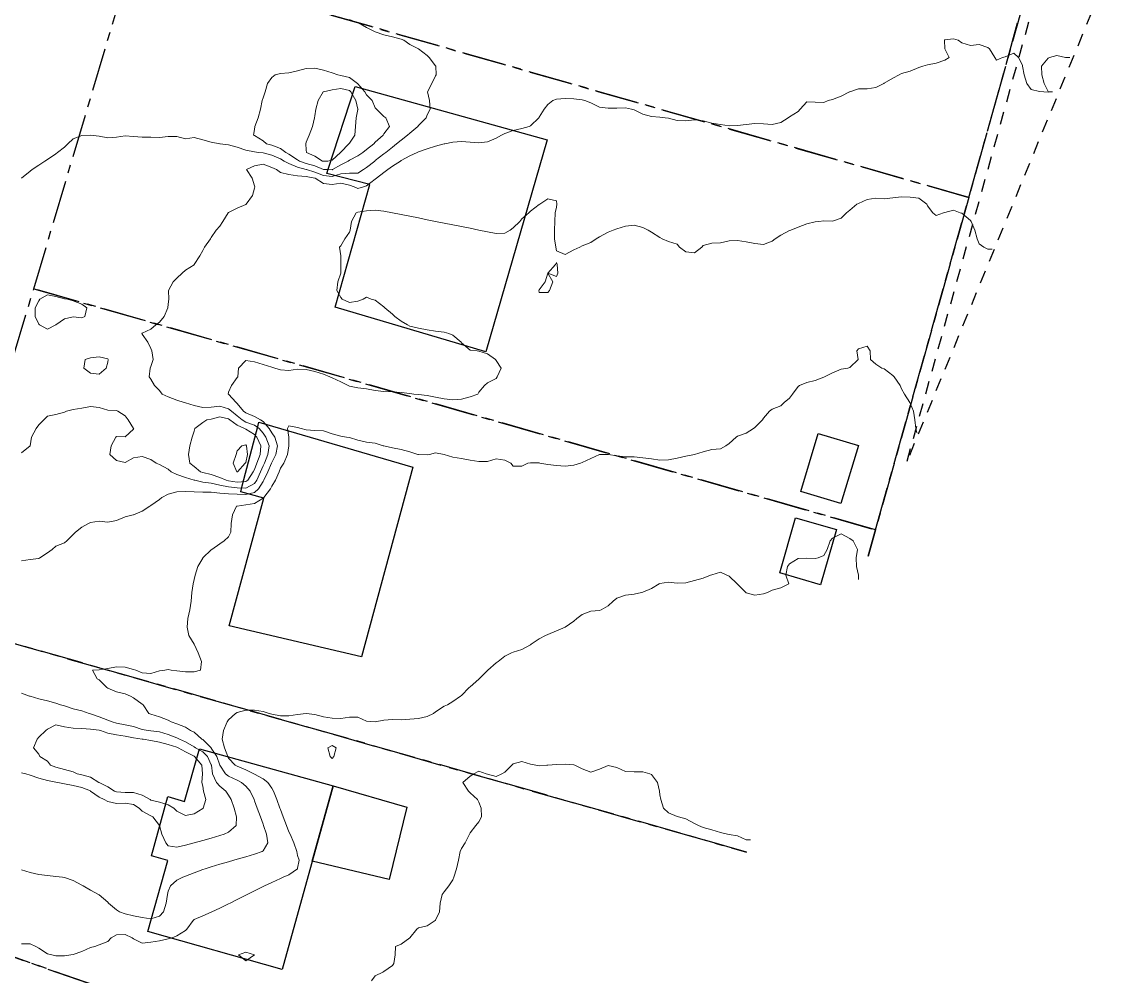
# Model space of a CAD drawing. Header units: centimetres. Extents: x 0 to 642158, y -847 to 649707.
# Drawn here: x 617908.8 to 617972.3, y 621219 to 621274.3 of the extents above; entities that cross this region are included whole.
import ezdxf

# ---------------------------------------------------------------- set-up
doc = ezdxf.new("R2010")
doc.units = ezdxf.units.CM
doc.header["$MEASUREMENT"] = 0
doc.linetypes.add('CENTERX2', pattern=[4, 2.5, -0.5, 0.5, -0.5])
doc.linetypes.add('JIS_02_0.7', pattern=[1.35, 0.75, -0.6])
doc.layers.add('SPW_batiments', color=7, linetype='Continuous')
doc.layers.add('SPW_parcellaire cadastral', color=7, linetype='CENTERX2', lineweight=25, true_color=0xff0542)
doc.layers.add('WAL_parcellaire agricole', color=7, linetype='JIS_02_0.7', lineweight=25)
doc.layers.add('WAL_topographie 0.5', color=253, linetype='Continuous', lineweight=20)

msp = doc.modelspace()

# ---------------------------------------------------------------- linework, layer by layer
at = {"layer": 'SPW_batiments'}
for points in [[(617939.218, 621267.482), (617935.652, 621255.199), (617926.936, 621257.781), (617928.935, 621264.881), (617926.435, 621265.531), (617926.517, 621265.781), (617928.081, 621270.558), (617939.218, 621267.482)], [(617931.42, 621248.516), (617928.454, 621237.515), (617920.788, 621239.314), (617922.803, 621246.714), (617921.453, 621247.08), (617921.544, 621247.428), (617922.46, 621250.951), (617922.503, 621251.115), (617931.42, 621248.516)], [(617957.252, 621249.769), (617956.237, 621246.402), (617953.92, 621247.101), (617954.919, 621250.468), (617957.252, 621249.769)], [(617955.987, 621244.901), (617955.053, 621241.701), (617952.687, 621242.384), (617953.603, 621245.584), (617955.987, 621244.901)], [(617926.802, 621230.052), (617923.85, 621219.414), (617916.078, 621221.606), (617917.24, 621225.725), (617916.276, 621225.993), (617917.23, 621229.428), (617918.206, 621229.15), (617919.026, 621232.06), (617919.066, 621232.2), (617926.802, 621230.052)], [(617926.802, 621230.052), (617931.085, 621228.82), (617930.057, 621224.614), (617925.59, 621225.685), (617926.802, 621230.052)]]:
    msp.add_lwpolyline(points, dxfattribs=at)
at = {"layer": 'SPW_parcellaire cadastral'}
for points in [[(617970.092, 621287.135), (617963.64, 621264.137), (617915.16, 621278.003), (617922.57, 621302.9), (617931.92, 621299.779), (617939.659, 621297.196), (617953.294, 621292.645), (617970.092, 621287.135)], [(617957.806, 621243.354), (617958.234, 621244.881), (617963.64, 621264.137), (617970.092, 621287.135), (617970.098, 621287.133), (617975.117, 621285.467)], [(617963.64, 621264.137), (617958.234, 621244.881), (617909.46, 621258.849), (617915.16, 621278.003), (617963.64, 621264.137)], [(617950.76, 621226.214), (617903.723, 621239.607), (617909.46, 621258.849), (617958.234, 621244.881)], [(617958.234, 621244.881), (617957.806, 621243.354)], [(617943.217, 621207.865), (617898.961, 621223.414), (617903.723, 621239.607), (617950.76, 621226.214)], [(617935.661, 621189.483), (617893.704, 621204.806), (617893.74, 621204.957), (617894.986, 621210.211), (617898.961, 621223.414), (617943.217, 621207.865)]]:
    msp.add_lwpolyline(points, dxfattribs=at)
at = {"layer": 'WAL_parcellaire agricole'}
msp.add_lwpolyline([(617960.072, 621248.867), (617970.814, 621287.626), (617975.373, 621286.088), (617960.072, 621248.867)], dxfattribs=at)
at = {"layer": 'WAL_topographie 0.5'}
for points in [[(617908.75, 621265.25), (617909.25, 621265.661), (617909.375, 621265.75), (617909.75, 621266), (617910.107, 621266.25), (617910.25, 621266.336), (617910.75, 621266.669), (617910.839, 621266.75), (617911.25, 621267.045), (617911.428, 621267.25), (617911.75, 621267.54), (617912.25, 621267.728), (617912.75, 621267.743), (617913.25, 621267.684), (617913.75, 621267.593), (617914.25, 621267.64), (617914.75, 621267.706), (617915.25, 621267.666), (617915.75, 621267.629), (617916.25, 621267.623), (617916.75, 621267.618), (617917.25, 621267.679), (617917.75, 621267.67), (617918.25, 621267.536), (617918.75, 621267.607), (617919.25, 621267.471), (617919.75, 621267.334), (617920.25, 621267.254), (617920.269, 621267.25), (617920.75, 621267.191), (617921.25, 621267.053), (617921.75, 621266.879), (617922.25, 621266.78), (617922.494, 621266.75), (617922.75, 621266.723), (617923.25, 621266.596), (617923.75, 621266.372), (617923.968, 621266.25), (617924.25, 621266.098), (617924.75, 621265.891), (617925.25, 621265.755), (617925.267, 621265.75), (617925.75, 621265.61), (617926.25, 621265.407), (617926.75, 621265.346), (617927.25, 621265.5), (617927.75, 621265.549), (617928.25, 621265.552), (617928.568, 621265.75), (617928.75, 621265.872), (617929.224, 621266.25), (617929.25, 621266.271), (617929.75, 621266.667), (617929.856, 621266.75), (617930.25, 621267.061), (617930.491, 621267.25), (617930.75, 621267.456), (617931.121, 621267.75), (617931.25, 621267.871), (617931.712, 621268.25), (617931.75, 621268.298), (617932.2, 621268.75), (617932.25, 621268.917), (617932.433, 621269.25), (617932.394, 621269.75), (617932.27, 621270.25), (617932.528, 621270.75), (617932.75, 621271.179), (617932.779, 621271.25), (617932.762, 621271.75), (617932.75, 621271.766), (617932.365, 621272.25), (617932.25, 621272.357), (617931.765, 621272.75), (617931.75, 621272.758), (617931.25, 621273.004), (617930.913, 621273.25), (617930.75, 621273.317), (617930.25, 621273.451), (617929.75, 621273.551), (617929.25, 621273.729), (617929.216, 621273.75), (617928.75, 621273.985), (617928.273, 621274.25), (617928.25, 621274.263), (617927.75, 621274.456)], [(617908.75, 621249.35), (617909.25, 621249.75), (617909.25, 621249.75), (617909.329, 621250.25), (617909.601, 621250.75), (617909.75, 621250.962), (617910.05, 621251.25), (617910.25, 621251.468), (617910.75, 621251.56), (617911.25, 621251.696), (617911.357, 621251.75), (617911.75, 621251.854), (617912.25, 621251.934), (617912.75, 621252.025), (617913.25, 621251.96), (617913.75, 621251.806), (617914.25, 621251.789), (617914.336, 621251.75), (617914.75, 621251.482), (617914.937, 621251.25), (617915.25, 621250.762), (617915.257, 621250.75), (617915.25, 621250.712), (617914.75, 621250.276), (617914.25, 621250.285), (617914.217, 621250.25), (617913.948, 621249.75), (617913.879, 621249.25), (617914.25, 621248.901), (617914.75, 621248.774), (617915.25, 621249.052), (617915.75, 621249.137), (617916.25, 621248.956), (617916.546, 621248.75), (617916.75, 621248.672), (617917.25, 621248.394), (617917.425, 621248.25), (617917.75, 621248.086), (617918.25, 621247.916), (617918.75, 621247.764), (617918.795, 621247.75), (617919.25, 621247.639), (617919.75, 621247.576), (617920.25, 621247.464), (617920.75, 621247.367), (617921.25, 621247.314), (617921.75, 621247.288), (617922.25, 621247.562), (617922.386, 621247.75), (617922.596, 621248.25), (617922.75, 621248.594), (617922.823, 621248.75), (617923.032, 621249.25), (617923.1, 621249.75), (617922.907, 621250.25), (617922.75, 621250.487), (617922.522, 621250.75), (617922.25, 621250.941), (617921.75, 621251.121), (617921.535, 621251.25), (617921.25, 621251.481), (617920.92, 621251.75), (617920.75, 621251.896), (617920.25, 621252.042), (617919.75, 621251.993), (617919.25, 621251.967), (617918.75, 621252.088), (617918.25, 621252.235), (617918.175, 621252.25), (617917.75, 621252.394), (617917.25, 621252.588), (617916.908, 621252.75), (617916.75, 621252.963), (617916.458, 621253.25), (617916.25, 621253.605), (617916.145, 621253.75), (617916.216, 621254.25), (617916.25, 621254.341), (617916.377, 621254.75), (617916.308, 621255.25), (617916.25, 621255.386), (617916.068, 621255.75), (617915.75, 621256.227), (617915.721, 621256.25), (617915.75, 621256.279), (617916.25, 621256.515), (617916.529, 621256.75), (617916.75, 621256.906), (617917.013, 621257.25), (617917.228, 621257.75), (617917.25, 621257.964), (617917.284, 621258.25), (617917.279, 621258.75), (617917.538, 621259.25), (617917.75, 621259.456), (617918.062, 621259.75), (617918.25, 621259.921), (617918.75, 621260.239), (617918.759, 621260.25), (617919.092, 621260.75), (617919.25, 621261.071), (617919.354, 621261.25), (617919.706, 621261.75), (617919.75, 621261.824), (617920.037, 621262.25), (617920.25, 621262.474), (617920.422, 621262.75), (617920.732, 621263.25), (617920.75, 621263.27), (617921.25, 621263.52), (617921.75, 621263.738), (617921.763, 621263.75), (617922.144, 621264.25), (617922.25, 621264.667), (617922.27, 621264.75), (617922.25, 621264.819), (617922.116, 621265.25), (617921.792, 621265.75), (617922.25, 621265.977), (617922.75, 621266.068), (617923.25, 621265.878), (617923.524, 621265.75), (617923.75, 621265.583), (617924.25, 621265.461), (617924.75, 621265.394), (617925.25, 621265.353), (617925.75, 621265.257), (617925.768, 621265.25), (617926.25, 621264.954), (617926.75, 621264.881), (617927.25, 621264.961), (617927.75, 621264.844), (617928.021, 621264.75), (617928.25, 621264.653), (617928.573, 621264.75), (617928.75, 621264.816), (617929.25, 621265.203), (617929.313, 621265.25), (617929.75, 621265.584), (617929.984, 621265.75), (617930.25, 621265.942), (617930.715, 621266.25), (617930.75, 621266.275), (617931.25, 621266.544), (617931.685, 621266.75), (617931.75, 621266.782), (617932.25, 621266.958), (617932.75, 621267.105), (617933.25, 621267.242), (617933.29, 621267.25), (617933.75, 621267.334), (617934.25, 621267.381), (617934.75, 621267.348), (617935.25, 621267.294), (617935.75, 621267.355), (617936.25, 621267.565), (617936.569, 621267.75), (617936.75, 621267.835), (617937.25, 621268.009), (617937.75, 621268.128), (617938.164, 621268.25), (617938.25, 621268.296), (617938.721, 621268.75), (617938.75, 621268.795), (617939.033, 621269.25), (617939.25, 621269.53), (617939.54, 621269.75), (617939.75, 621269.835), (617940.25, 621269.875), (617940.75, 621269.845), (617941.25, 621269.799), (617941.401, 621269.75), (617941.75, 621269.611), (617942.25, 621269.377), (617942.75, 621269.307), (617943.25, 621269.321), (617943.75, 621269.325), (617944.107, 621269.25), (617944.25, 621269.211), (617944.75, 621268.973), (617945.25, 621268.83), (617945.75, 621268.788), (617946.059, 621268.75), (617946.25, 621268.726), (617946.75, 621268.6), (617947.25, 621268.584), (617947.75, 621268.637), (617948.25, 621268.58), (617948.75, 621268.446), (617949.25, 621268.356), (617949.75, 621268.297), (617950.25, 621268.299), (617950.75, 621268.371), (617951.25, 621268.424), (617951.75, 621268.408), (617952.25, 621268.358), (617952.75, 621268.478), (617953.181, 621268.75), (617953.25, 621268.809), (617953.75, 621269.12), (617953.875, 621269.25), (617954.25, 621269.67), (617954.75, 621269.65), (617955.25, 621269.647), (617955.5, 621269.75), (617955.75, 621269.82), (617956.25, 621270.004), (617956.733, 621270.25), (617956.75, 621270.259), (617957.25, 621270.431), (617957.75, 621270.431), (617958.25, 621270.5), (617958.722, 621270.75), (617958.75, 621270.762), (617959.25, 621271.05), (617959.614, 621271.25), (617959.75, 621271.321), (617960.25, 621271.455), (617960.75, 621271.66), (617960.983, 621271.75), (617961.25, 621271.823), (617961.75, 621271.913), (617962.25, 621272.098), (617962.5, 621272.25), (617962.25, 621272.75), (617962.25, 621272.75), (617962.236, 621273.25), (617962.25, 621273.262), (617962.75, 621273.325), (617963.023, 621273.25), (617963.25, 621273.094), (617963.75, 621272.935), (617964.25, 621273), (617964.75, 621272.826), (617964.84, 621272.75), (617965.158, 621272.25), (617965.25, 621272.091), (617965.6, 621272.25), (617965.75, 621272.288), (617966.25, 621272.49), (617966.534, 621272.25), (617966.75, 621271.798), (617966.766, 621271.75), (617966.857, 621271.25), (617967.016, 621270.75), (617967.25, 621270.384), (617967.75, 621270.268), (617968, 621270.25), (617968.25, 621270.235), (617968.5, 621270.25), (617968.25, 621270.271), (617968.02, 621270.75), (617967.873, 621271.25), (617967.859, 621271.75), (617968.25, 621272.213), (617968.33, 621272.25), (617968.75, 621272.362), (617969.25, 621272.256), (617969.5, 621272.255)], [(617926.75, 621265.741), (617926.772, 621265.75), (617927.25, 621266.028), (617927.69, 621266.25), (617927.75, 621266.295), (617928.25, 621266.558), (617928.522, 621266.75), (617928.75, 621266.922), (617929.168, 621267.25), (617929.25, 621267.333), (617929.712, 621267.75), (617929.75, 621267.82), (617930.074, 621268.25), (617929.867, 621268.75), (617929.75, 621268.828), (617929.316, 621269.25), (617929.25, 621269.33), (617929.075, 621269.75), (617928.75, 621270.087), (617928.639, 621270.25), (617928.25, 621270.728), (617928.23, 621270.75), (617927.75, 621271.089), (617927.25, 621271.213), (617927.088, 621271.25), (617926.75, 621271.353), (617926.25, 621271.51), (617925.75, 621271.621), (617925.25, 621271.608), (617924.75, 621271.471), (617924.25, 621271.358), (617923.75, 621271.314), (617923.447, 621271.25), (617923.25, 621271.091), (617923.011, 621270.75), (617922.869, 621270.25), (617922.75, 621269.903), (617922.702, 621269.75), (617922.595, 621269.25), (617922.462, 621268.75), (617922.279, 621268.25), (617922.25, 621268.075), (617922.204, 621267.75), (617922.25, 621267.719), (617922.75, 621267.414), (617922.957, 621267.25), (617923.25, 621267.177), (617923.75, 621266.978), (617924.065, 621266.75), (617924.25, 621266.652), (617924.75, 621266.32), (617924.854, 621266.25), (617925.25, 621266.109), (617925.75, 621265.974), (617926.25, 621265.765), (617926.541, 621265.75), (617926.75, 621265.741)], [(617926.25, 621266.232), (617926.5, 621266.25), (617926.75, 621266.302), (617927.241, 621266.75), (617927.25, 621266.761), (617927.725, 621267.25), (617927.75, 621267.284), (617928.073, 621267.75), (617928.111, 621268.25), (617928.153, 621268.75), (617928.25, 621269.242), (617928.251, 621269.25), (617928.25, 621269.255), (617928.116, 621269.75), (617927.836, 621270.25), (617927.75, 621270.34), (617927.25, 621270.458), (617926.75, 621270.379), (617926.25, 621270.257), (617926.237, 621270.25), (617925.94, 621269.75), (617925.807, 621269.25), (617925.75, 621268.864), (617925.729, 621268.75), (617925.608, 621268.25), (617925.424, 621267.75), (617925.25, 621267.34), (617925.221, 621267.25), (617925.25, 621266.904), (617925.263, 621266.75), (617925.75, 621266.539), (617926.185, 621266.25), (617926.25, 621266.232)], [(617908.75, 621243.089), (617909.25, 621243.157), (617909.75, 621243.224), (617909.821, 621243.25), (617910.25, 621243.544), (617910.526, 621243.75), (617910.75, 621243.931), (617911.25, 621244.132), (617911.375, 621244.25), (617911.75, 621244.617), (617911.873, 621244.75), (617912.25, 621245.032), (617912.628, 621245.25), (617912.75, 621245.303), (617913.25, 621245.392), (617913.75, 621245.335), (617914.25, 621245.413), (617914.75, 621245.637), (617915.213, 621245.75), (617915.25, 621245.758), (617915.75, 621245.957), (617916.186, 621246.25), (617916.25, 621246.297), (617916.75, 621246.633), (617916.877, 621246.75), (617917.25, 621246.95), (617917.75, 621247.076), (617918.25, 621247.105), (617918.75, 621247.078), (617919.25, 621247.064), (617919.75, 621247.07), (617920.25, 621247.008), (617920.75, 621246.972), (617921.25, 621246.954), (617921.75, 621246.932), (617922.25, 621247.052), (617922.486, 621247.25), (617922.75, 621247.682), (617922.79, 621247.75), (617923.025, 621248.25), (617923.234, 621248.75), (617923.25, 621248.788), (617923.48, 621249.25), (617923.585, 621249.75), (617923.43, 621250.25), (617923.25, 621250.502), (617923.094, 621250.75), (617922.75, 621251.167), (617922.603, 621251.25), (617922.25, 621251.457), (617921.75, 621251.651), (617921.624, 621251.75), (617921.25, 621252.199), (617921.184, 621252.25), (617920.75, 621252.74), (617920.723, 621252.75), (617920.75, 621252.85), (617920.912, 621253.25), (617921.25, 621253.705), (617921.281, 621253.75), (617921.332, 621254.25), (617921.75, 621254.701), (617922.25, 621254.614), (617922.75, 621254.462), (617923.25, 621254.308), (617923.422, 621254.25), (617923.75, 621254.149), (617924.25, 621254.113), (617924.75, 621254.191), (617925.25, 621254.18), (617925.75, 621254.046), (617926.25, 621253.902), (617926.613, 621253.75), (617926.75, 621253.694), (617927.25, 621253.458), (617927.671, 621253.25), (617927.75, 621253.211), (617928.25, 621253.109), (617928.75, 621253.054), (617929.25, 621252.963), (617929.75, 621252.902), (617930.25, 621252.876), (617930.75, 621252.834), (617931.25, 621252.783), (617931.477, 621252.75), (617931.75, 621252.728), (617932.25, 621252.659), (617932.75, 621252.562), (617933.25, 621252.467), (617933.75, 621252.422), (617934.25, 621252.447), (617934.75, 621252.588), (617935.192, 621252.75), (617935.25, 621252.865), (617935.583, 621253.25), (617935.75, 621253.397), (617936.25, 621253.643), (617936.31, 621253.75), (617936.55, 621254.25), (617936.25, 621254.7), (617936.221, 621254.75), (617935.75, 621255.07), (617935.25, 621255.236), (617935.15, 621255.25), (617934.75, 621255.283), (617934.25, 621255.714), (617934.227, 621255.75), (617933.75, 621256.154), (617933.508, 621256.25), (617933.25, 621256.334), (617932.75, 621256.392), (617932.25, 621256.465), (617931.75, 621256.561), (617931.25, 621256.687), (617931.125, 621256.75), (617930.75, 621256.97), (617930.388, 621257.25), (617930.25, 621257.368), (617929.802, 621257.75), (617929.75, 621257.793), (617929.25, 621258.181), (617929.023, 621258.25), (617928.75, 621258.355), (617928.55, 621258.25), (617928.25, 621258.136), (617927.75, 621258.054), (617927.331, 621258.25), (617927.25, 621258.347), (617927.027, 621258.75), (617927.087, 621259.25), (617927.25, 621259.75), (617927.25, 621259.75), (617927.265, 621260.25), (617927.25, 621260.75), (617927.25, 621260.75), (617927.185, 621261.25), (617927.25, 621261.333), (617927.484, 621261.75), (617927.75, 621262.119), (617927.789, 621262.25), (617927.879, 621262.75), (617928.147, 621263.25), (617928.25, 621263.285), (617928.75, 621263.372), (617929.25, 621263.407), (617929.75, 621263.348), (617930.25, 621263.25), (617930.25, 621263.25), (617930.75, 621263.146), (617931.25, 621263.047), (617931.75, 621262.95), (617932.25, 621262.85), (617932.75, 621262.75), (617932.75, 621262.75), (617933.25, 621262.649), (617933.75, 621262.55), (617934.25, 621262.45), (617934.75, 621262.35), (617935.25, 621262.25), (617935.25, 621262.25), (617935.75, 621262.15), (617936.25, 621262.054), (617936.75, 621262.072), (617937.067, 621262.25), (617937.25, 621262.371), (617937.629, 621262.75), (617937.75, 621262.892), (617938.146, 621263.25), (617938.25, 621263.35), (617938.75, 621263.731), (617938.778, 621263.75), (617939.25, 621264.054), (617939.75, 621263.95), (617939.777, 621263.75), (617939.75, 621263.583), (617939.673, 621263.25), (617939.664, 621262.75), (617939.645, 621262.25), (617939.636, 621261.75), (617939.721, 621261.25), (617939.75, 621261.05), (617940.25, 621260.825), (617940.75, 621261.104), (617941.1, 621261.25), (617941.25, 621261.329), (617941.75, 621261.536), (617942.05, 621261.75), (617942.25, 621261.85), (617942.75, 621262.12), (617943.042, 621262.25), (617943.25, 621262.324), (617943.75, 621262.471), (617944.25, 621262.531), (617944.75, 621262.401), (617945.063, 621262.25), (617945.25, 621262.13), (617945.75, 621261.809), (617945.875, 621261.75), (617946.25, 621261.596), (617946.75, 621261.424), (617946.883, 621261.25), (617947.25, 621260.988), (617947.75, 621260.926), (617948.179, 621261.25), (617948.25, 621261.361), (617948.75, 621261.492), (617949.25, 621261.509), (617949.75, 621261.631), (617950.25, 621261.646), (617950.75, 621261.562), (617951.25, 621261.479), (617951.75, 621261.406), (617952.25, 621261.615), (617952.429, 621261.75), (617952.75, 621261.959), (617953.25, 621262.216), (617953.338, 621262.25), (617953.75, 621262.425), (617954.25, 621262.618), (617954.75, 621262.726), (617954.95, 621262.75), (617955.25, 621262.781), (617955.75, 621262.771), (617956.25, 621262.931), (617956.55, 621263.25), (617956.75, 621263.411), (617957.162, 621263.75), (617957.25, 621263.792), (617957.75, 621264.02), (617958.25, 621264.093), (617958.75, 621264.062), (617959.25, 621264.115), (617959.75, 621264.175), (617960.25, 621264.157), (617960.75, 621264.088), (617961.208, 621263.75), (617961.25, 621263.659), (617961.56, 621263.25), (617961.75, 621263.088), (617962.173, 621263.25), (617962.25, 621263.276), (617962.75, 621263.394), (617963.145, 621263.25), (617963.25, 621263.223), (617963.75, 621262.806), (617963.791, 621262.75), (617963.997, 621262.25), (617964.138, 621261.75), (617964.25, 621261.444), (617964.523, 621261.25), (617964.75, 621261.144), (617965, 621261.144)], [(617939.75, 621259.562), (617939.825, 621259.75), (617939.788, 621260.25), (617939.75, 621260.375), (617939.688, 621260.25), (617939.25, 621259.75), (617939.75, 621259.562)], [(617939.25, 621258.637), (617939.339, 621258.75), (617939.541, 621259.25), (617939.25, 621259.75), (617939.091, 621259.25), (617938.75, 621258.781), (617938.731, 621258.75), (617938.75, 621258.625), (617939.25, 621258.637)], [(617910.735, 621256.75), (617910.25, 621256.509), (617909.799, 621256.75), (617909.75, 621256.792), (617909.54, 621257.25), (617909.545, 621257.75), (617909.75, 621258.147), (617909.821, 621258.25), (617910.25, 621258.488), (617910.75, 621258.409), (617911.25, 621258.273), (617911.417, 621258.25), (617911.75, 621258.141), (617912.25, 621257.958), (617912.539, 621257.75), (617912.429, 621257.25), (617912.25, 621257.172), (617911.75, 621257.215), (617911.25, 621257.109), (617910.75, 621256.756), (617910.735, 621256.75)], [(617908.75, 621225.179), (617909.25, 621225.028), (617909.75, 621224.912), (617910.25, 621224.857), (617910.75, 621224.806), (617911.125, 621224.75), (617911.25, 621224.731), (617911.75, 621224.568), (617912.25, 621224.289), (617912.322, 621224.25), (617912.75, 621223.996), (617913.213, 621223.75), (617913.25, 621223.734), (617913.75, 621223.315), (617913.793, 621223.25), (617914.25, 621222.863), (617914.436, 621222.75), (617914.75, 621222.633), (617915.25, 621222.526), (617915.75, 621222.414), (617916.25, 621222.335), (617916.75, 621222.503), (617916.981, 621222.75), (617917.143, 621223.25), (617917.203, 621223.75), (617917.25, 621223.95), (617917.38, 621224.25), (617917.75, 621224.581), (617918.093, 621224.75), (617918.25, 621224.812), (617918.75, 621225.009), (617919.25, 621225.196), (617919.394, 621225.25), (617919.75, 621225.355), (617920.25, 621225.503), (617920.75, 621225.655), (617921.057, 621225.75), (617921.25, 621225.805), (617921.75, 621225.945), (617922.25, 621226.088), (617922.698, 621226.25), (617922.75, 621226.286), (617923.023, 621226.75), (617922.943, 621227.25), (617922.776, 621227.75), (617922.75, 621227.821), (617922.592, 621228.25), (617922.408, 621228.75), (617922.25, 621229.179), (617922.224, 621229.25), (617922.006, 621229.75), (617921.75, 621230.024), (617921.504, 621230.25), (617921.25, 621230.376), (617920.75, 621230.616), (617920.576, 621230.75), (617920.25, 621231.25), (617920.25, 621231.25), (617920.077, 621231.75), (617919.75, 621232.237), (617919.737, 621232.25), (617919.25, 621232.727), (617919.207, 621232.75), (617918.75, 621233.167), (617918.552, 621233.25), (617918.25, 621233.439), (617917.75, 621233.648), (617917.419, 621233.75), (617917.25, 621233.851), (617916.75, 621234.056), (617916.25, 621234.193), (617916.126, 621234.25), (617915.801, 621234.75), (617915.75, 621234.788), (617915.25, 621235.144), (617915.068, 621235.25), (617914.75, 621235.376), (617914.25, 621235.498), (617913.75, 621235.717), (617913.696, 621235.75), (617913.25, 621236.196), (617913.137, 621236.25), (617912.875, 621236.75), (617913.25, 621236.778), (617913.75, 621236.854), (617914.25, 621236.936), (617914.75, 621236.917), (617915.25, 621236.795), (617915.383, 621236.75), (617915.75, 621236.595), (617916.25, 621236.561), (617916.75, 621236.71), (617917.062, 621236.75), (617917.25, 621236.79), (617917.427, 621236.75), (617917.75, 621236.707), (617918.25, 621236.647), (617918.75, 621236.656), (617919.13, 621236.75), (617919.185, 621237.25), (617918.985, 621237.75), (617918.75, 621238.25), (617918.75, 621238.25), (617918.452, 621238.75), (617918.36, 621239.25), (617918.39, 621239.75), (617918.505, 621240.25), (617918.586, 621240.75), (617918.612, 621241.25), (617918.708, 621241.75), (617918.75, 621242), (617918.814, 621242.25), (617918.966, 621242.75), (617919.25, 621243.231), (617919.264, 621243.25), (617919.75, 621243.722), (617919.779, 621243.75), (617920.25, 621244.073), (617920.487, 621244.25), (617920.75, 621244.483), (617920.887, 621244.75), (617920.898, 621245.25), (617920.979, 621245.75), (617921.213, 621246.25), (617921.25, 621246.258), (617921.75, 621246.334), (617922.25, 621246.412), (617922.75, 621246.714), (617922.79, 621246.75), (617923.188, 621247.25), (617923.25, 621247.418), (617923.474, 621247.75), (617923.684, 621248.25), (617923.75, 621248.447), (617923.953, 621248.75), (617924.166, 621249.25), (617924.247, 621249.75), (617924.247, 621250.25), (617924.173, 621250.75), (617924.25, 621250.904), (617924.75, 621250.802), (617924.95, 621250.75), (617925.25, 621250.669), (617925.75, 621250.64), (617926.25, 621250.608), (617926.75, 621250.452), (617927.25, 621250.311), (617927.583, 621250.25), (617927.75, 621250.226), (617928.25, 621250.085), (617928.75, 621249.965), (617929.25, 621249.903), (617929.71, 621249.75), (617929.75, 621249.739), (617930.25, 621249.631), (617930.75, 621249.544), (617931.25, 621249.392), (617931.713, 621249.25), (617931.75, 621249.241), (617932.25, 621249.233), (617932.4, 621249.25), (617932.75, 621249.337), (617933.25, 621249.25), (617933.25, 621249.25), (617933.75, 621249.09), (617934.25, 621249.011), (617934.75, 621248.917), (617935.25, 621248.835), (617935.75, 621248.839), (617936.25, 621249), (617936.75, 621248.917), (617937.114, 621248.75), (617937.25, 621248.562), (617937.75, 621248.562), (617938.083, 621248.75), (617938.25, 621248.771), (617938.75, 621248.756), (617938.796, 621248.75), (617939.25, 621248.669), (617939.75, 621248.602), (617940.25, 621248.561), (617940.75, 621248.629), (617941.137, 621248.75), (617941.25, 621248.777), (617941.75, 621249.011), (617942.25, 621249.25), (617942.25, 621249.25), (617942.75, 621249.253), (617942.774, 621249.25), (617943.25, 621249.162), (617943.75, 621249.116), (617944.25, 621249.103), (617944.75, 621249.058), (617945.25, 621248.987), (617945.75, 621248.92), (617946.25, 621248.935), (617946.75, 621249.043), (617947.25, 621249.159), (617947.75, 621249.25), (617947.75, 621249.25), (617948.25, 621249.398), (617948.75, 621249.531), (617949.25, 621249.566), (617949.568, 621249.75), (617949.75, 621249.883), (617950.157, 621250.25), (617950.25, 621250.303), (617950.75, 621250.488), (617951.173, 621250.75), (617951.25, 621250.819), (617951.681, 621251.25), (617951.75, 621251.355), (617952.091, 621251.75), (617952.25, 621251.871), (617952.75, 621252.064), (617952.953, 621252.25), (617953.25, 621252.507), (617953.438, 621252.75), (617953.75, 621253.191), (617953.827, 621253.25), (617954.25, 621253.425), (617954.75, 621253.538), (617955.25, 621253.732), (617955.285, 621253.75), (617955.75, 621253.975), (617956.25, 621254.185), (617956.639, 621254.25), (617956.75, 621254.294), (617957.227, 621254.75), (617957.157, 621255.25), (617957.25, 621255.364), (617957.75, 621255.513), (617957.923, 621255.25), (617957.956, 621254.75), (617958.25, 621254.472), (617958.614, 621254.25), (617958.75, 621254.202), (617959.25, 621253.827), (617959.329, 621253.75), (617959.66, 621253.25), (617959.75, 621253.044), (617959.911, 621252.75), (617960.236, 621252.25), (617960.25, 621252.228), (617960.443, 621251.75), (617960.526, 621251.25), (617960.585, 621250.75), (617960.627, 621250.5)], [(617913.652, 621254.25), (617913.25, 621253.907), (617912.75, 621253.961), (617912.356, 621254.25), (617912.438, 621254.75), (617912.75, 621254.844), (617913.25, 621254.914), (617913.75, 621254.791), (617913.78, 621254.75), (617913.75, 621254.596), (617913.652, 621254.25)], [(617921.75, 621247.673), (617921.867, 621247.75), (617922.184, 621248.25), (617922.25, 621248.382), (617922.394, 621248.75), (617922.59, 621249.25), (617922.618, 621249.75), (617922.389, 621250.25), (617922.25, 621250.406), (617921.75, 621250.708), (617921.671, 621250.75), (617921.25, 621250.949), (617920.831, 621251.25), (617920.75, 621251.315), (617920.25, 621251.419), (617919.75, 621251.302), (617919.498, 621251.25), (617919.25, 621251.108), (617918.789, 621250.75), (617918.75, 621250.607), (617918.646, 621250.25), (617918.513, 621249.75), (617918.431, 621249.25), (617918.514, 621248.75), (617918.75, 621248.56), (617919.122, 621248.25), (617919.25, 621248.21), (617919.75, 621248.093), (617920.25, 621247.912), (617920.603, 621247.75), (617920.75, 621247.712), (617921.25, 621247.644), (617921.75, 621247.673)], [(617921.25, 621248.246), (617921.261, 621248.25), (617921.721, 621248.75), (617921.75, 621248.781), (617921.844, 621249.25), (617921.791, 621249.75), (617921.75, 621249.806), (617921.51, 621249.75), (617921.25, 621249.454), (617921.185, 621249.25), (617921.015, 621248.75), (617921.236, 621248.25), (617921.25, 621248.246)], [(617908.75, 621220.905), (617909.25, 621220.888), (617909.583, 621220.75), (617909.75, 621220.653), (617910.25, 621220.322), (617910.511, 621220.25), (617910.75, 621220.194), (617911.25, 621220.194), (617911.611, 621220.25), (617911.75, 621220.272), (617912.25, 621220.448), (617912.75, 621220.674), (617912.991, 621220.75), (617913.25, 621220.83), (617913.75, 621221.04), (617913.954, 621221.25), (617914.25, 621221.424), (617914.75, 621221.443), (617915.166, 621221.25), (617915.25, 621221.19), (617915.75, 621220.933), (617916.25, 621220.994), (617916.75, 621221.079), (617917.25, 621221.177), (617917.481, 621221.25), (617917.75, 621221.354), (617918.25, 621221.669), (617918.334, 621221.75), (617918.695, 621222.25), (617918.75, 621222.308), (617919.25, 621222.521), (617919.75, 621222.732), (617919.787, 621222.75), (617920.25, 621222.97), (617920.75, 621223.204), (617920.842, 621223.25), (617921.25, 621223.457), (617921.75, 621223.71), (617921.83, 621223.75), (617922.25, 621223.96), (617922.75, 621224.21), (617922.829, 621224.25), (617923.25, 621224.448), (617923.75, 621224.677), (617923.909, 621224.75), (617924.25, 621224.889), (617924.742, 621225.25), (617924.75, 621225.279), (617924.838, 621225.75), (617924.75, 621226.021), (617924.699, 621226.25), (617924.524, 621226.75), (617924.314, 621227.25), (617924.25, 621227.39), (617924.113, 621227.75), (617923.923, 621228.25), (617923.75, 621228.679), (617923.724, 621228.75), (617923.539, 621229.25), (617923.357, 621229.75), (617923.25, 621229.92), (617923.027, 621230.25), (617922.75, 621230.448), (617922.25, 621230.734), (617922.219, 621230.75), (617921.75, 621230.986), (617921.25, 621231.184), (617921.136, 621231.25), (617920.75, 621231.647), (617920.702, 621231.75), (617920.523, 621232.25), (617920.388, 621232.75), (617920.452, 621233.25), (617920.674, 621233.75), (617920.75, 621233.882), (617921.151, 621234.25), (617921.25, 621234.302), (617921.75, 621234.433), (617922.25, 621234.438), (617922.75, 621234.351), (617923.106, 621234.25), (617923.25, 621234.205), (617923.75, 621234.108), (617924.25, 621234.106), (617924.75, 621234.185), (617925.25, 621234.24), (617925.75, 621234.175), (617926.25, 621234.048), (617926.75, 621233.963), (617927.25, 621233.956), (617927.75, 621234.025), (617928.25, 621234.025), (617928.75, 621233.805), (617929.25, 621233.75), (617929.75, 621233.863), (617930.25, 621233.902), (617930.75, 621233.875), (617931.25, 621233.909), (617931.75, 621233.957), (617932.25, 621234.069), (617932.631, 621234.25), (617932.75, 621234.339), (617933.25, 621234.658), (617933.445, 621234.75), (617933.75, 621234.931), (617934.199, 621235.25), (617934.25, 621235.291), (617934.694, 621235.75), (617934.75, 621235.795), (617935.25, 621236.229), (617935.272, 621236.25), (617935.75, 621236.735), (617935.769, 621236.75), (617936.25, 621237.174), (617936.375, 621237.25), (617936.75, 621237.557), (617937.136, 621237.75), (617937.25, 621237.802), (617937.75, 621237.958), (617938.25, 621238.221), (617938.288, 621238.25), (617938.75, 621238.558), (617939.121, 621238.75), (617939.25, 621238.82), (617939.75, 621239.022), (617940.25, 621239.25), (617940.25, 621239.25), (617940.75, 621239.583), (617940.926, 621239.75), (617941.25, 621239.985), (617941.75, 621240.161), (617942.25, 621240.212), (617942.337, 621240.25), (617942.75, 621240.487), (617943.034, 621240.75), (617943.25, 621240.932), (617943.75, 621241.09), (617944.25, 621241.15), (617944.679, 621241.25), (617944.75, 621241.27), (617945.25, 621241.489), (617945.71, 621241.75), (617945.75, 621241.771), (617946.25, 621241.845), (617946.75, 621241.8), (617947.25, 621241.816), (617947.75, 621241.945), (617948.25, 621242.072), (617948.671, 621242.25), (617948.75, 621242.279), (617949.25, 621242.426), (617949.632, 621242.25), (617949.75, 621242.201), (617950.224, 621241.75), (617950.25, 621241.728), (617950.728, 621241.25), (617950.75, 621241.235), (617951.25, 621241.103), (617951.75, 621241.18), (617951.977, 621241.25), (617952.25, 621241.38), (617952.75, 621241.515), (617953.21, 621241.75), (617953.041, 621242.25), (617953.139, 621242.75), (617953.25, 621242.91), (617953.75, 621243.222), (617954.25, 621243.244), (617954.75, 621243.22), (617954.916, 621243.25), (617955.25, 621243.397), (617955.437, 621243.75), (617955.604, 621244.25), (617955.75, 621244.399), (617956.25, 621244.643), (617956.75, 621244.388), (617956.938, 621244.25), (617957.198, 621243.75), (617957.114, 621243.25), (617957.146, 621242.75), (617957.245, 621242.25), (617957.246, 621242)], [(617908.75, 621230.809), (617908.997, 621230.75), (617909.25, 621230.673), (617909.75, 621230.494), (617910.25, 621230.356), (617910.75, 621230.264), (617910.85, 621230.25), (617911.25, 621230.175), (617911.75, 621230.061), (617912.25, 621229.945), (617912.75, 621229.754), (617912.757, 621229.75), (617913.25, 621229.392), (617913.539, 621229.25), (617913.75, 621229.146), (617914.25, 621229.031), (617914.75, 621229.044), (617915.25, 621228.962), (617915.572, 621228.75), (617915.75, 621228.574), (617916.25, 621228.307), (617916.363, 621228.25), (617916.75, 621227.753), (617916.752, 621227.75), (617916.892, 621227.25), (617917.107, 621226.75), (617917.25, 621226.571), (617917.75, 621226.496), (617918.25, 621226.616), (617918.75, 621226.75), (617918.75, 621226.75), (617919.25, 621226.885), (617919.75, 621227.023), (617920.25, 621227.168), (617920.5, 621227.25), (617920.75, 621227.361), (617921.193, 621227.75), (617921.216, 621228.25), (617921.08, 621228.75), (617920.902, 621229.25), (617920.75, 621229.51), (617920.6, 621229.75), (617920.25, 621230.025), (617920.053, 621230.25), (617919.823, 621230.75), (617919.756, 621231.25), (617919.75, 621231.266), (617919.521, 621231.75), (617919.25, 621232.01), (617918.841, 621232.25), (617918.75, 621232.308), (617918.25, 621232.592), (617917.905, 621232.75), (617917.75, 621232.829), (617917.25, 621233.028), (617916.75, 621233.175), (617916.25, 621233.228), (617916.097, 621233.25), (617915.75, 621233.314), (617915.25, 621233.488), (617914.75, 621233.582), (617914.25, 621233.673), (617914, 621233.75), (617913.75, 621233.853), (617913.25, 621234.044), (617912.75, 621234.227), (617912.664, 621234.25), (617912.25, 621234.387), (617911.75, 621234.516), (617911.25, 621234.677), (617911.012, 621234.75), (617910.75, 621234.846), (617910.25, 621234.967), (617909.75, 621235.092), (617909.25, 621235.241), (617909.217, 621235.25), (617908.75, 621235.425)], [(617919.25, 621228.729), (617919.272, 621228.75), (617919.429, 621229.25), (617919.306, 621229.75), (617919.25, 621230.021), (617919.209, 621230.25), (617919.244, 621230.75), (617919.2, 621231.25), (617918.768, 621231.75), (617918.75, 621231.761), (617918.25, 621232.01), (617917.826, 621232.25), (617917.75, 621232.285), (617917.25, 621232.437), (617916.75, 621232.581), (617916.25, 621232.681), (617915.803, 621232.75), (617915.75, 621232.755), (617915.25, 621232.838), (617914.75, 621232.929), (617914.25, 621232.996), (617913.75, 621233.102), (617913.324, 621233.25), (617913.25, 621233.266), (617912.75, 621233.338), (617912.25, 621233.364), (617911.75, 621233.393), (617911.25, 621233.469), (617910.75, 621233.576), (617910.25, 621233.337), (617910.163, 621233.25), (617909.75, 621232.87), (617909.662, 621232.75), (617909.444, 621232.25), (617909.75, 621231.883), (617909.809, 621231.75), (617910.25, 621231.472), (617910.433, 621231.25), (617910.75, 621231.129), (617911.25, 621230.99), (617911.75, 621230.858), (617911.975, 621230.75), (617912.25, 621230.692), (617912.75, 621230.543), (617913.226, 621230.25), (617913.25, 621230.238), (617913.75, 621229.985), (617914.14, 621229.75), (617914.25, 621229.711), (617914.75, 621229.669), (617915.25, 621229.66), (617915.75, 621229.505), (617916.206, 621229.25), (617916.25, 621229.227), (617916.75, 621229.109), (617917.25, 621228.942), (617917.584, 621228.75), (617917.75, 621228.581), (617918.25, 621228.337), (617918.75, 621228.435), (617919.25, 621228.729)], [(617926.853, 621231.75), (617926.75, 621231.632), (617926.635, 621231.75), (617926.507, 621232.25), (617926.75, 621232.389), (617926.993, 621232.25), (617926.853, 621231.75)], [(617929.042, 621218.75), (617929.25, 621219.036), (617929.691, 621219.25), (617929.75, 621219.292), (617930.25, 621219.65), (617930.33, 621219.75), (617930.406, 621220.25), (617930.417, 621220.75), (617930.75, 621220.875), (617931.25, 621221.25), (617931.25, 621221.25), (617931.659, 621221.75), (617931.75, 621221.821), (617932.25, 621221.937), (617932.719, 621222.25), (617932.75, 621222.276), (617932.964, 621222.75), (617933.007, 621223.25), (617933.137, 621223.75), (617933.25, 621223.909), (617933.518, 621224.25), (617933.75, 621224.611), (617933.806, 621224.75), (617933.961, 621225.25), (617934.083, 621225.75), (617934.179, 621226.25), (617934.25, 621226.417), (617934.467, 621226.75), (617934.715, 621227.25), (617934.75, 621227.321), (617935.083, 621227.75), (617935.25, 621227.964), (617935.404, 621228.25), (617935.379, 621228.75), (617935.25, 621229.096), (617935.176, 621229.25), (617934.75, 621229.646), (617934.656, 621229.75), (617934.327, 621230.25), (617934.75, 621230.617), (617934.957, 621230.75), (617935.25, 621230.892), (617935.675, 621230.75), (617935.75, 621230.717), (617936.25, 621230.6), (617936.589, 621230.75), (617936.75, 621230.836), (617937.164, 621231.25), (617937.25, 621231.318), (617937.75, 621231.459), (617938.25, 621231.311), (617938.55, 621231.25), (617938.75, 621231.213), (617939.194, 621231.25), (617939.25, 621231.254), (617939.75, 621231.287), (617940.25, 621231.309), (617940.75, 621231.273), (617940.808, 621231.25), (617941.25, 621231.037), (617941.75, 621230.834), (617942.25, 621231.024), (617942.75, 621231.237), (617943.25, 621231.103), (617943.75, 621230.888), (617944.25, 621230.86), (617944.75, 621230.867), (617945.167, 621230.75), (617945.25, 621230.708), (617945.605, 621230.25), (617945.725, 621229.75), (617945.75, 621229.523), (617945.798, 621229.25), (617945.96, 621228.75), (617946.25, 621228.493), (617946.75, 621228.281), (617946.819, 621228.25), (617947.25, 621228.13), (617947.75, 621227.874), (617947.978, 621227.75), (617948.25, 621227.641), (617948.75, 621227.491), (617949.25, 621227.338), (617949.663, 621227.25), (617949.75, 621227.235), (617950.25, 621227.145), (617950.75, 621226.92), (617951, 621226.92)], [(617922.25, 621220.25), (617922.25, 621220.25), (617921.75, 621219.917), (617921.333, 621220.25), (617921.75, 621220.406), (617922.25, 621220.25), (617922.25, 621220.25)]]:
    msp.add_lwpolyline(points, dxfattribs=at)

doc.saveas('drawing.dxf')
